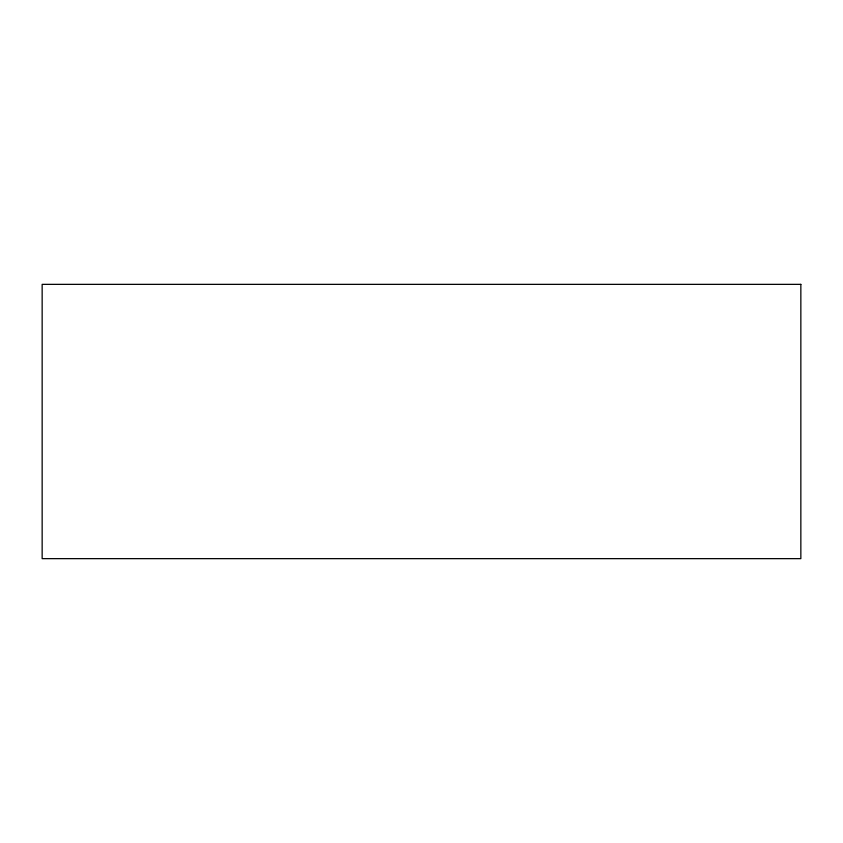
<?xml version="1.0" encoding="UTF-8"?>
<svg xmlns="http://www.w3.org/2000/svg" width="843" height="843" viewBox="0 0 843 843"><rect width="100%" height="100%" fill="white"/><g stroke="black" fill="none" stroke-linecap="round" stroke-linejoin="round"><path stroke-width="1.26" d="M800.85 284.354L42.15 284.354L42.15 558.646L800.85 558.646L800.85 284.354"/></g></svg>
